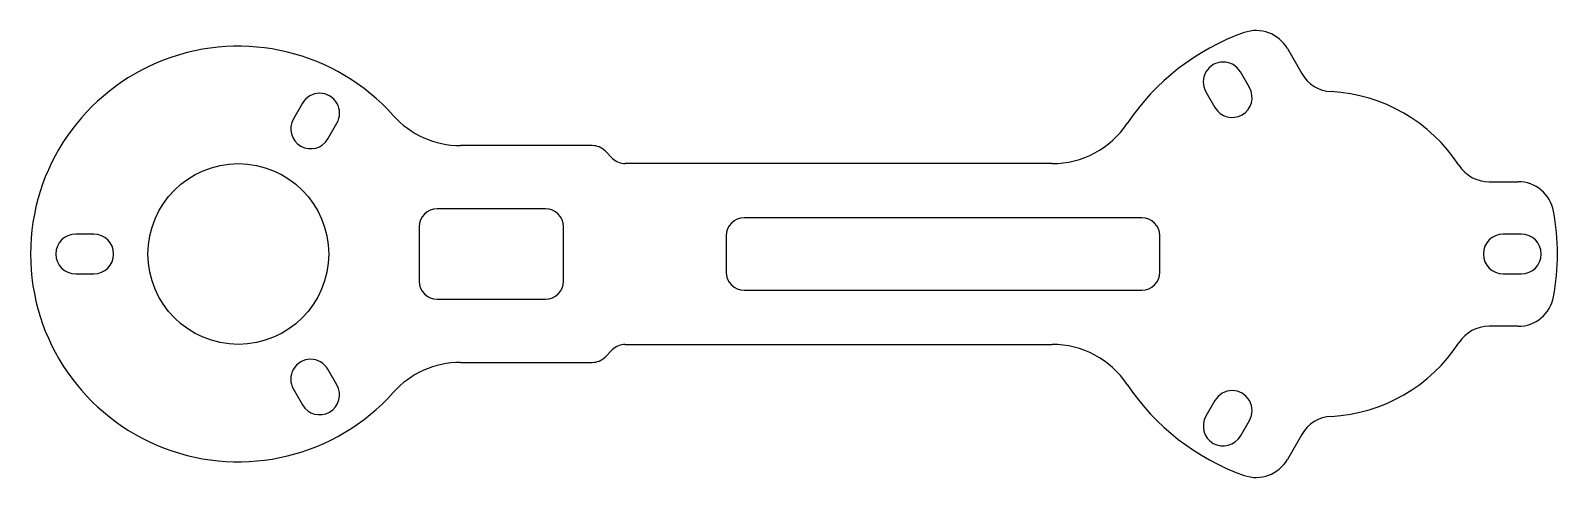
# Model space of a CAD drawing. Header units: millimetres. Extents: x -41.5 to 43, y -12.4 to 12.4.
import ezdxf

# ---------------------------------------------------------------- set-up
doc = ezdxf.new("R2010")
doc.units = ezdxf.units.MM

msp = doc.modelspace()

# ---------------------------------------------------------------- linework, layer by layer
at = {"color": 7, "linetype": 'Continuous', "lineweight": 25}
for p, q in [((28.056, 11.367), (28.854, 9.984)), ((25.953, 9.21), (25.453, 10.076)), ((23.547, 8.976), (24.047, 8.11)), ((-26.453, 8.344), (-26.953, 7.478)), ((-25.047, 6.378), (-24.547, 7.244)), ((-10.414, 6), (-17.702, 6)), ((-9.293, 5.293), (-9.707, 5.707)), ((15.033, 5), (-8.586, 5)), ((39.22, 4), (40.817, 4)), ((-13, 2.5), (-19, 2.5)), ((20, 2), (-2, 2)), ((-38, 1.1), (-39, 1.1)), ((-20, 1.5), (-20, -1.5)), ((-12, -1.5), (-12, 1.5)), ((-3, 1), (-3, -1)), ((21, -1), (21, 1)), ((41, 1.1), (40, 1.1)), ((-39, -1.1), (-38, -1.1)), ((40, -1.1), (41, -1.1)), ((-19, -2.5), (-13, -2.5)), ((-2, -2), (20, -2)), ((40.817, -4), (39.22, -4)), ((-8.586, -5), (15.033, -5)), ((-9.707, -5.707), (-9.293, -5.293)), ((-24.547, -7.244), (-25.047, -6.378)), ((-17.702, -6), (-10.414, -6)), ((-26.953, -7.478), (-26.453, -8.344)), ((24.047, -8.11), (23.547, -8.976)), ((25.453, -10.076), (25.953, -9.21)), ((28.854, -9.984), (28.056, -11.367))]:
    msp.add_line(p, q, dxfattribs=at)
msp.add_circle((-30, 0), 5, dxfattribs=at)
for centre, radius, start, end in [((30, 0), 13, 109.52432, 146.25101), ((26.324, 10.367), 2, 30, 109.52432), ((-30, 0), 11.5, 41.81031, 318.18969), ((24.5, 9.526), 1.1, 30, 210), ((30.586, 10.984), 2, 210, 266.94427), ((-25.5, 7.794), 1.1, 330, 150), ((25, 8.66), 1.1, 210, 30), ((30, 0), 9, 33.05573, 86.94427), ((-17.702, 11), 5, 221.81031, 270), ((-26, 6.928), 1.1, 150, 330), ((15.033, 10), 5, 270, 326.25101), ((-10.414, 5), 1, 45, 90), ((-8.586, 6), 1, 225, 270), ((39.22, 6), 2, 213.05573, 270), ((40.817, 2), 2, 10.47568, 90), ((-19, 1.5), 1, 90, 180), ((-13, 1.5), 1, 0, 90), ((-2, 1), 1, 90, 180), ((20, 1), 1, 0, 90), ((30, 0), 13, 349.52432, 10.47568), ((-39, 0), 1.1, 90, 270), ((-38, 0), 1.1, 270, 90), ((40, 0), 1.1, 90, 270), ((41, 0), 1.1, 270, 90), ((-19, -1.5), 1, 180, 270), ((-13, -1.5), 1, 270, 0), ((-2, -1), 1, 180, 270), ((20, -1), 1, 270, 0), ((40.817, -2), 2, 270, 349.52432), ((39.22, -6), 2, 90, 146.94427), ((-8.586, -6), 1, 90, 135), ((15.033, -10), 5, 33.74899, 90), ((30, 0), 9, 273.05573, 326.94427), ((-26, -6.928), 1.1, 30, 210), ((-10.414, -5), 1, 270, 315), ((-17.702, -11), 5, 90, 138.18969), ((-25.5, -7.794), 1.1, 210, 30), ((30, 0), 13, 213.74899, 250.47568), ((25, -8.66), 1.1, 330, 150), ((24.5, -9.526), 1.1, 150, 330), ((30.586, -10.984), 2, 93.05573, 150), ((26.324, -10.367), 2, 250.47568, 330)]:
    msp.add_arc(centre, radius, start, end, dxfattribs=at)

doc.saveas('drawing.dxf')
